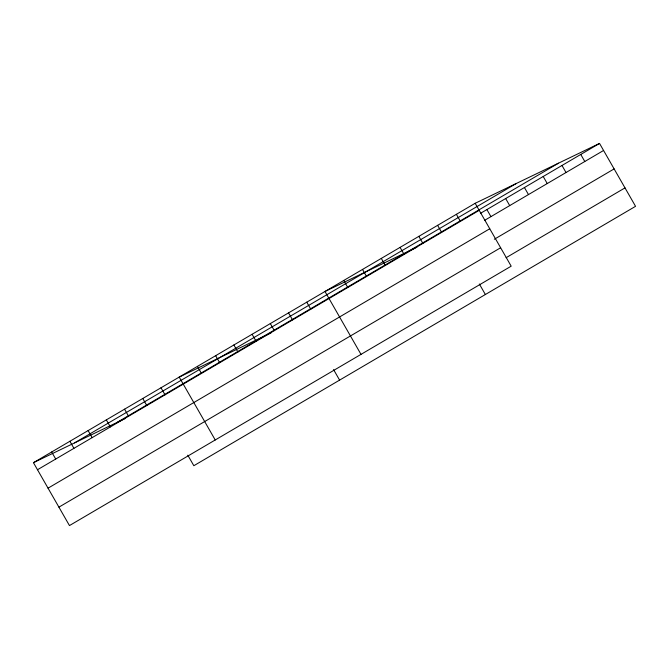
<?xml version="1.0" encoding="UTF-8"?>
<svg xmlns="http://www.w3.org/2000/svg" width="669" height="669" viewBox="0 0 669 669"><rect width="100%" height="100%" fill="white"/><g stroke="black" fill="none" stroke-linecap="round" stroke-linejoin="round"><path stroke-width="1" d="M475.166 203.284L511.183 266.178L69.467 525.575L33.45 462.68L475.166 203.284L599.533 143.425L635.55 206.32L193.834 465.716L187.805 455.188M74.493 442.928L516.209 183.532M116.774 422.574L558.49 163.177M37.489 469.738L479.205 210.342M480.635 213.244L599.533 143.425M484.674 220.302L603.572 150.475M48.043 488.169L489.758 228.765M494.332 239.251L614.125 168.906M58.914 507.152L500.629 247.756M506.099 257.707L624.997 187.889M416.854 247.254L324.983 291.483L361.001 354.378M271.087 332.861L179.217 377.082L215.234 439.976M33.45 462.68L125.32 418.459M580.759 154.447L584.798 161.505M561.985 165.469L566.024 172.527M543.211 176.499L547.25 183.549M524.437 187.521L528.477 194.579M505.664 198.542L509.703 205.6M486.89 209.573L490.937 216.622M456.392 214.306L460.431 221.364M479.339 283.982L485.368 294.511M437.618 225.336L441.657 232.386M418.844 236.358L422.883 243.416M400.07 247.379L404.118 254.437M381.305 258.41L385.344 265.459M362.531 269.431L366.57 276.489M343.757 280.453L347.796 287.511M306.762 302.179L310.801 309.237M333.572 369.581L339.601 380.117M288.54 312.883L292.579 319.933M270.318 323.579L274.357 330.637M252.096 334.283L256.143 341.332M233.882 344.978L237.921 352.036M215.661 355.682L219.7 362.74M197.439 366.386L201.478 373.436M160.995 387.786L165.034 394.835M142.773 398.481L146.812 405.539M124.551 409.185L128.59 416.235M106.329 419.881L110.377 426.939M88.116 430.585L92.155 437.635M69.894 441.281L73.933 448.339M51.672 451.985L55.711 459.034"/></g></svg>
